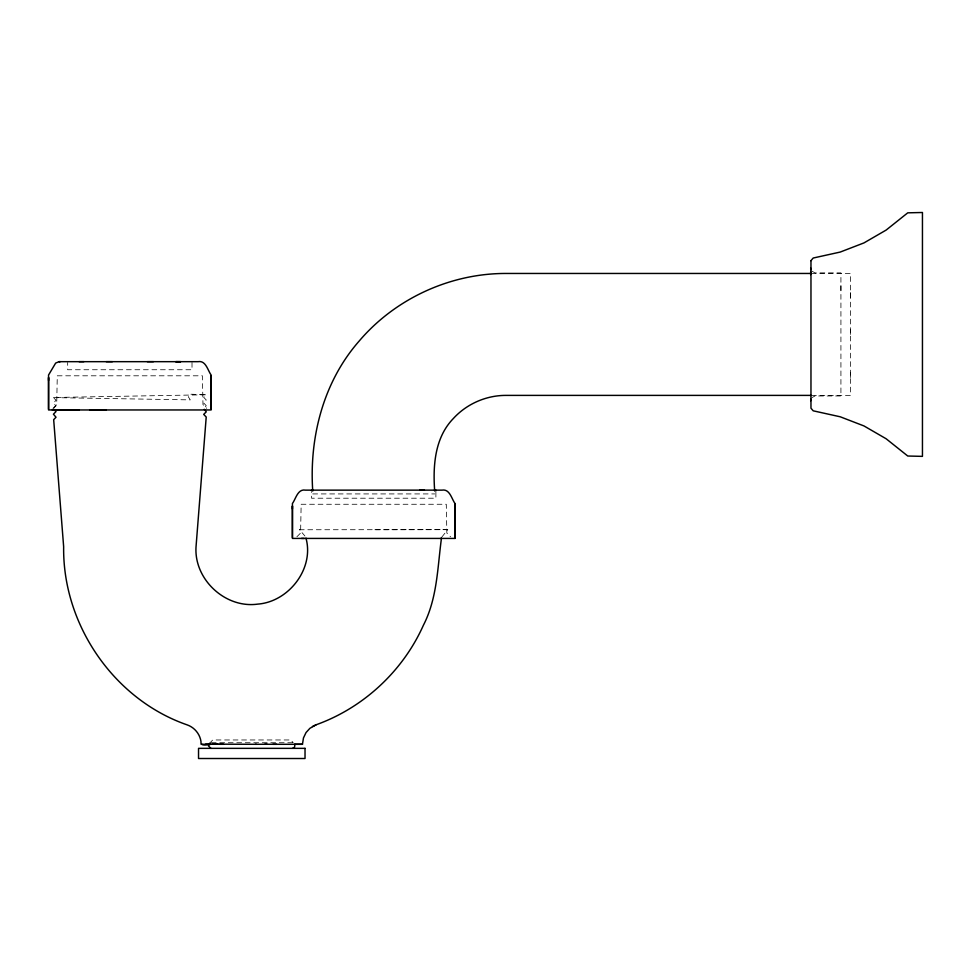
<?xml version="1.0" encoding="UTF-8"?>
<svg xmlns="http://www.w3.org/2000/svg" width="971" height="971" viewBox="0 0 971 971"><rect width="100%" height="100%" fill="white"/><g stroke="black" fill="none" stroke-linecap="round" stroke-linejoin="round"><path stroke-width="0.73" stroke-dasharray="4.86 3.64" d="M850.596 377.537L850.596 371.505M850.596 334.425L850.596 326.474M850.596 297.344L850.596 291.312M811.877 271.212L815.082 272.875L840.922 272.875L840.922 395.974L815.082 395.974L811.877 397.637M441.866 537.024L447.752 529.656L299.541 529.753L304.93 536.028M209.238 743.701L212.746 739.963L290.657 739.963L293.23 742.657M54 407.929L56.015 405.854L53.429 403.317L56.015 400.173L53.429 397.625L54.097 397.479L206.253 394.772L203.704 397.321L206.253 399.979L203.704 403.014L206.253 405.672L204.286 408.136M52.992 408.318L56.706 404.579L57.277 375.801L202.405 375.801L202.975 404.579L206.689 408.318M296.871 536.793L300.585 533.055L301.156 504.265L446.284 504.265L446.854 533.055L450.568 536.793M447.752 529.656L373.726 529.741M811.283 273.458L850.596 273.458L850.596 395.391L811.283 395.391M312.747 493.923L434.692 493.923M211.277 742.73L292.635 742.73M299.541 529.753L300.221 529.778M53.429 397.625L190.292 399.882L188.277 396.738L190.292 394.19L206.253 394.772M840.91 285.608L840.922 290.899M435.894 492.236L435.894 498.208L311.545 498.208L311.545 492.236M192.015 362.474L192.015 369.745L67.667 369.745L67.667 362.474"/><path stroke-width="1.46" d="M48.55 409.143L48.562 377.452L48.55 380.498M211.132 375.643L211.132 409.143L211.12 377.452L211.132 380.498M292.429 537.606L292.441 505.915L292.429 508.974M455.011 538.42L455.011 503.512C451.624 498.851 449.719 488.631 441.902 490.137L305.537 490.137C297.721 488.631 295.827 498.851 292.429 503.512L292.429 538.42L455.011 538.42L455.011 504.107M810.676 274.587L810.676 271.965M294.541 744.296L302.466 744.296L303.462 737.948L306.023 732.571L309.919 728.299L316.133 724.767C363.372 707.847 402.965 671.095 423.392 625.263C437.375 598.136 437.496 567.331 441.477 538.128M810.676 400.829L810.967 399.166M209.991 744.284L208.68 744.284L209.238 743.701M209.566 743.301L208.474 745.934L210.925 748.374M312.456 726.49L316.145 724.767M292.635 748.374L294.529 747.282L294.893 744.466M59.049 361.673L55.65 363.093L48.55 375.037L48.55 409.956L211.132 409.956L211.132 375.037C207.721 370.364 205.852 360.168 198.023 361.673L59.049 361.673L60.263 361.661M53.429 408.997L56.015 411.546L53.429 414.204L56.015 417.227L53.672 419.654L63.649 546.722C62.472 624.232 113.631 699.411 187.185 724.888C194.406 727.4 199.88 733.942 200.985 741.528C199.747 748.811 213.972 742.16 217.977 744.174L212.079 744.15L256.271 744.296M105.973 409.956L89.599 409.944M201.143 744.296L210.306 744.259M255.531 744.296L267.11 744.259M68.298 409.956L79.076 409.932L57.617 409.956M811.283 273.458L505.818 273.458C450.18 273.385 395.233 298.619 359.185 341.039C323.294 381.846 309.106 437.545 312.747 491.047M79.137 361.673L83.882 361.661M147.313 361.673L153.454 361.661M106.24 361.661L112.369 361.673M811.283 395.391L505.818 395.391C486.095 395.379 466.59 403.96 453.311 418.562C434.717 437.678 432.823 465.91 434.692 491.047M52.3 409.956L54.619 409.956M56.937 409.956L62.399 409.956M301.496 538.42L304.166 538.42M219.737 744.296L223.512 744.296M272.839 744.296L302.466 744.296M419.69 490.137L424.436 490.137M440.616 538.42L441.647 538.42M264.743 744.259L276.626 744.296M205.524 744.259L210.124 744.284M204.274 409.289L206.253 411.838L203.704 414.386L206.216 417.02L196.13 545.532C193.059 578.546 224.847 608.72 257.716 604.12C288.788 601.814 314.434 568.557 305.962 538.116M810.676 268.02L810.967 269.683M455.011 508.974L454.998 505.915L455.011 537.606M435.894 490.137L435.894 490.95M311.545 490.137L311.545 490.95M810.967 260.653L810.967 408.196L813.2 410.818L840.231 416.79L863.972 425.941L886.122 438.758L907.751 456.018L922.45 456.37L922.45 212.491L907.751 212.831L886.135 230.078L863.972 242.908L840.231 252.059L813.2 258.031L810.967 260.653M180.557 361.673L175.812 361.661L180.557 361.673M305.028 748.35L198.533 748.35L198.533 758.509L305.028 758.509L305.028 748.35"/></g></svg>
